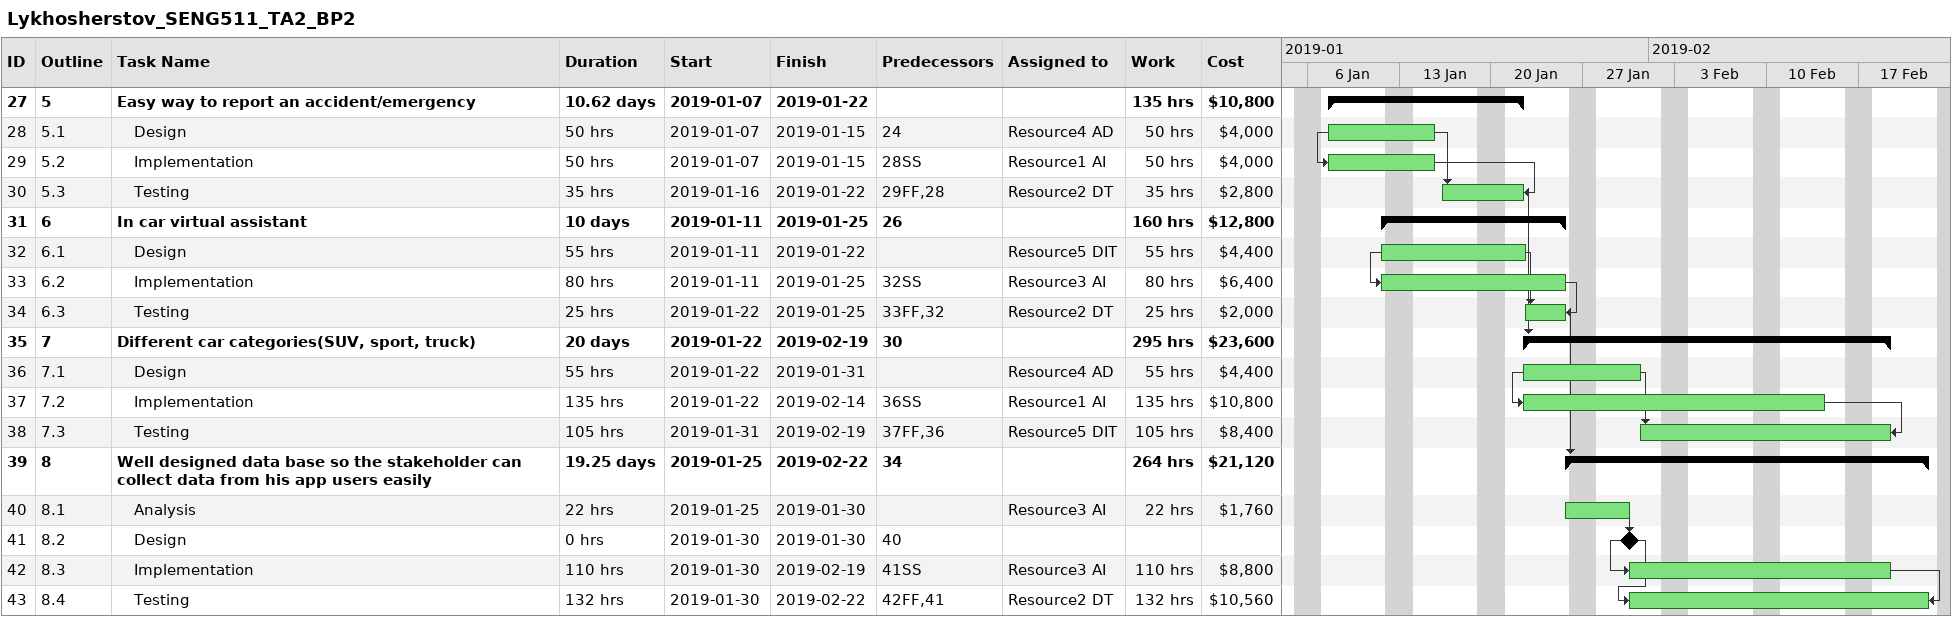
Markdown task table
Lykhosherstov_SENG511_TA2_BP2

| ID | WBS | Task | Duration | Start | Finish | Predecessors | Resources | Work (h) | Cost ($) |
|---|---|---|---|---|---|---|---|---|---|
| 27 | 5 | **Easy way to report an accident/emergency** | 10.62d | 2019-01-07 | 2019-01-22 |  |  | 135 | 10800 |
| 28 | 5.1 | Design | 50h | 2019-01-07 | 2019-01-15 | 24 | Resource4 AD | 50 | 4000 |
| 29 | 5.2 | Implementation | 50h | 2019-01-07 | 2019-01-15 | 28SS | Resource1 AI | 50 | 4000 |
| 30 | 5.3 | Testing | 35h | 2019-01-16 | 2019-01-22 | 29FF, 28 | Resource2 DT | 35 | 2800 |
| 31 | 6 | **In car virtual assistant** | 10d | 2019-01-11 | 2019-01-25 | 26 |  | 160 | 12800 |
| 32 | 6.1 | Design | 55h | 2019-01-11 | 2019-01-22 |  | Resource5 DIT | 55 | 4400 |
| 33 | 6.2 | Implementation | 80h | 2019-01-11 | 2019-01-25 | 32SS | Resource3 AI | 80 | 6400 |
| 34 | 6.3 | Testing | 25h | 2019-01-22 | 2019-01-25 | 33FF, 32 | Resource2 DT | 25 | 2000 |
| 35 | 7 | **Different car categories(SUV, sport, truck)** | 20d | 2019-01-22 | 2019-02-19 | 30 |  | 295 | 23600 |
| 36 | 7.1 | Design | 55h | 2019-01-22 | 2019-01-31 |  | Resource4 AD | 55 | 4400 |
| 37 | 7.2 | Implementation | 135h | 2019-01-22 | 2019-02-14 | 36SS | Resource1 AI | 135 | 10800 |
| 38 | 7.3 | Testing | 105h | 2019-01-31 | 2019-02-19 | 37FF, 36 | Resource5 DIT | 105 | 8400 |
| 39 | 8 | **Well designed data base so the stakeholder can collect data from his app users easily** | 19.25d | 2019-01-25 | 2019-02-22 | 34 |  | 264 | 21120 |
| 40 | 8.1 | Analysis | 22h | 2019-01-25 | 2019-01-30 |  | Resource3 AI | 22 | 1760 |
| 41 | 8.2 | Design | 0h | 2019-01-30 | 2019-01-30 | 40 |  |  |  |
| 42 | 8.3 | Implementation | 110h | 2019-01-30 | 2019-02-19 | 41SS | Resource3 AI | 110 | 8800 |
| 43 | 8.4 | Testing | 132h | 2019-01-30 | 2019-02-22 | 42FF, 41 | Resource2 DT | 132 | 10560 |
